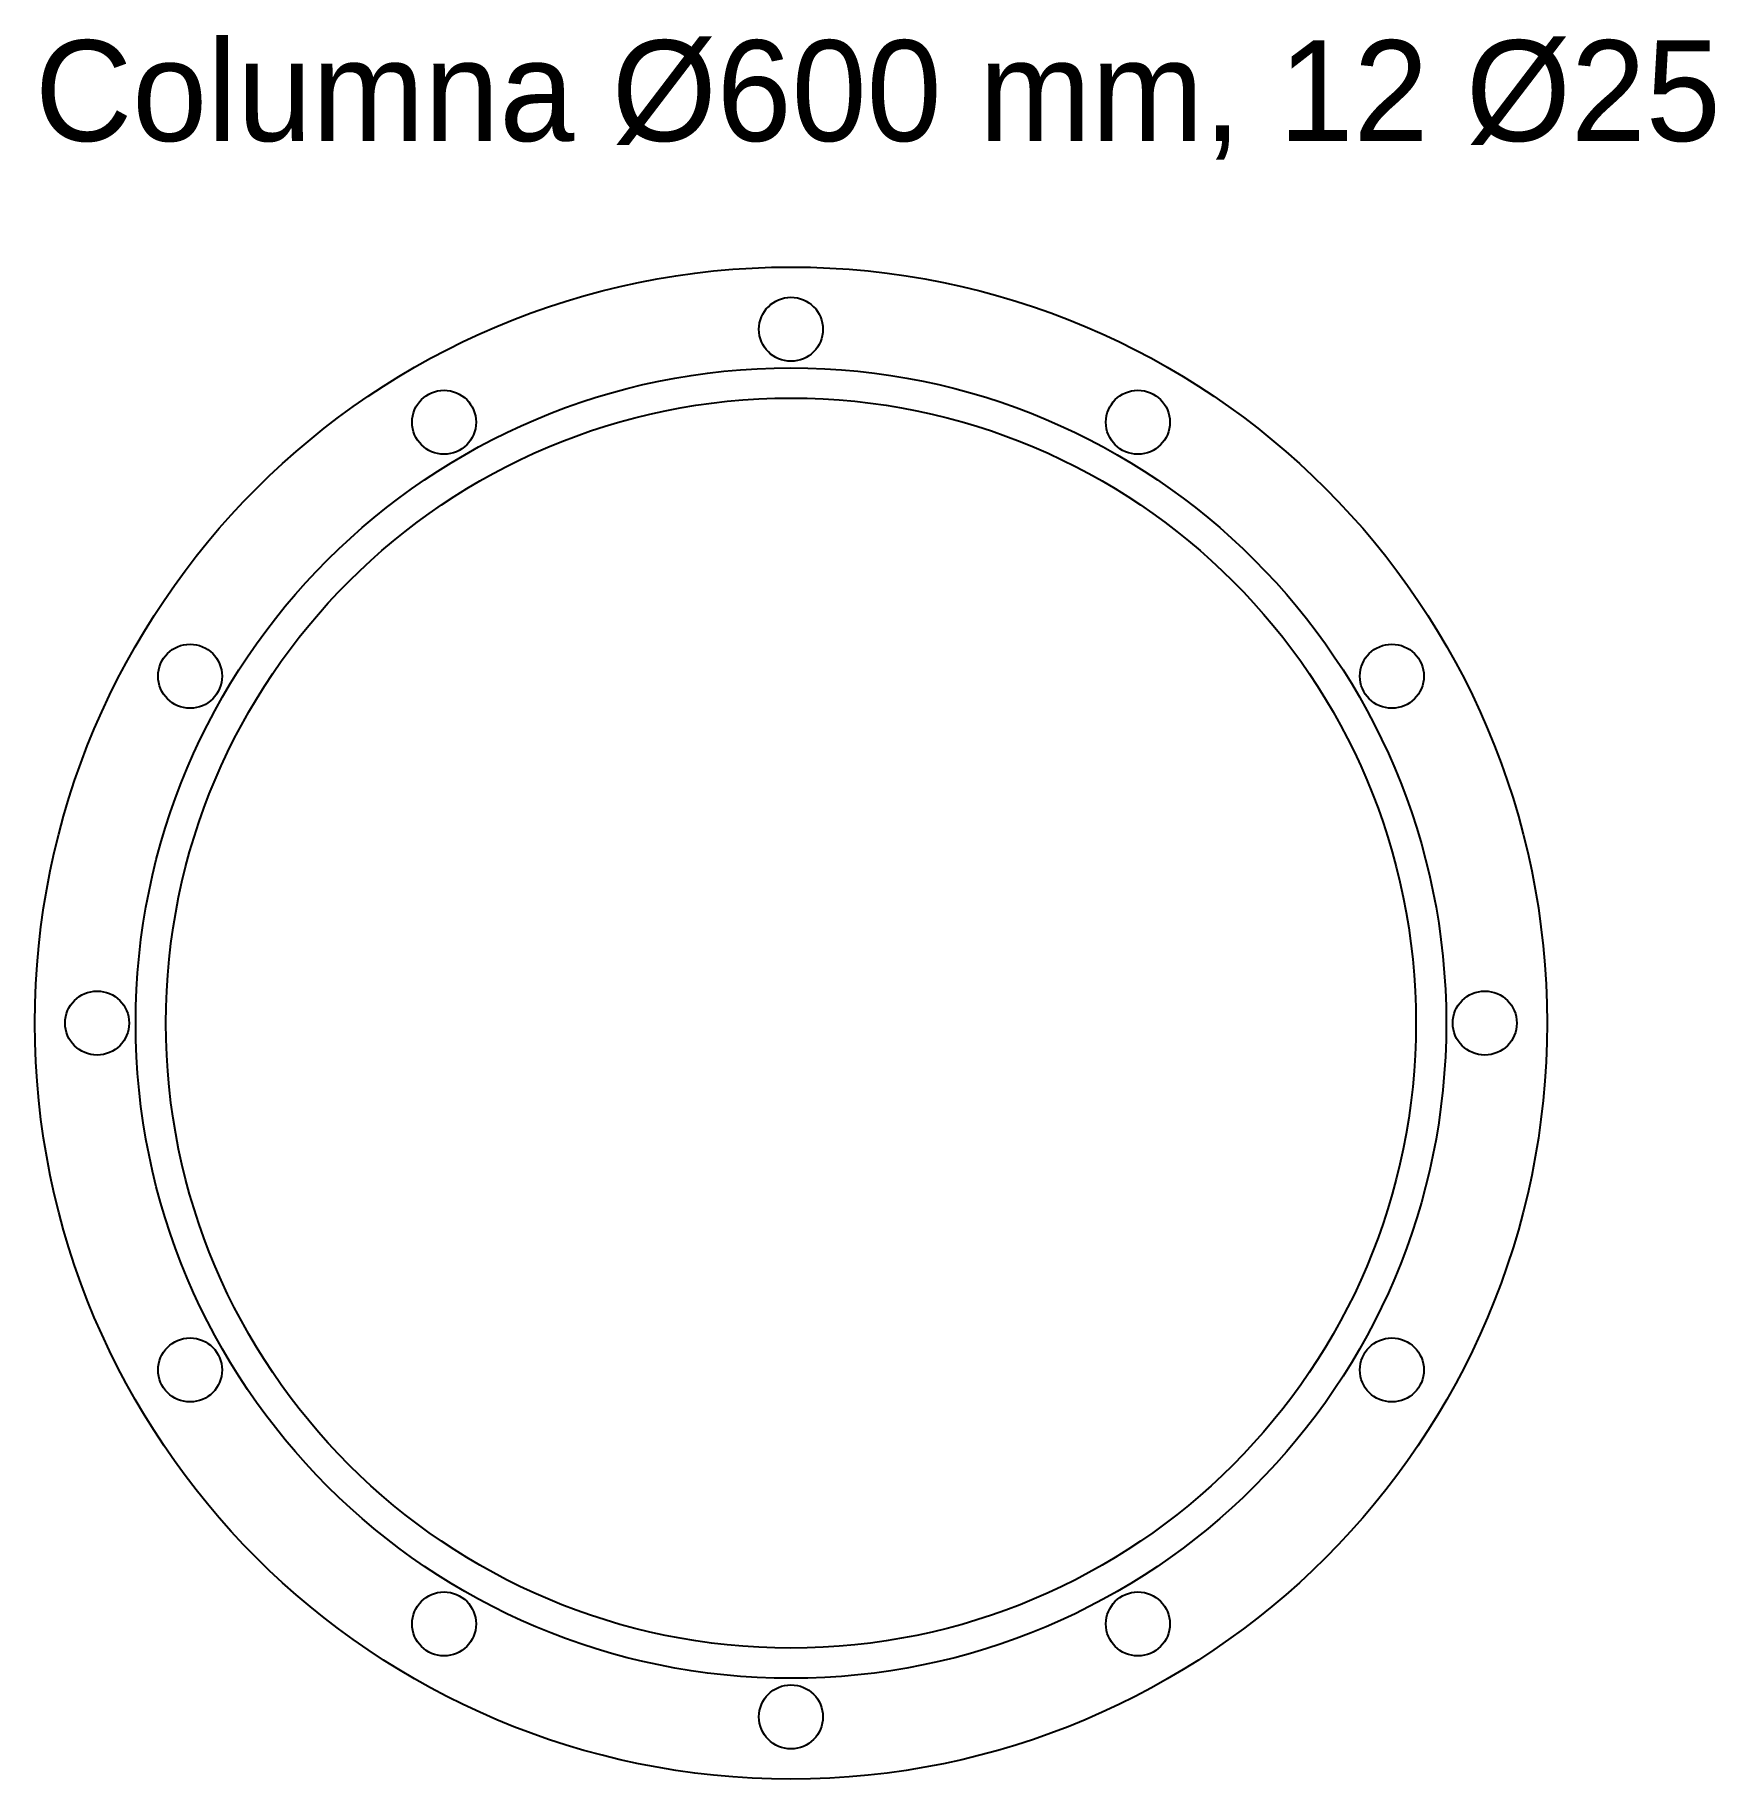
# Model space of a CAD drawing. Header units: metres. Extents: x -300 to 367, y -300 to 392.
import ezdxf

# ---------------------------------------------------------------- set-up
doc = ezdxf.new("R2010")
doc.units = ezdxf.units.M

msp = doc.modelspace()

# ---------------------------------------------------------------- linework, layer by layer
at = {"color": 1}
msp.add_circle((0, 0), 300, dxfattribs=at)
at = {"color": 5}
for centre in [(0, 275.3), (-137.65, 238.42), (137.65, 238.42), (-238.42, 137.65), (238.42, 137.65), (-275.3, 0), (275.3, 0), (-238.42, -137.65), (238.42, -137.65), (-137.65, -238.42), (137.65, -238.42), (0, -275.3)]:
    msp.add_circle(centre, 12.7, dxfattribs=at)
at = {"color": 3}
for radius in [260, 248]:
    msp.add_circle((0, 0), radius, dxfattribs=at)

# ---------------------------------------------------------------- texts
at = {"color": 2}
msp.add_text('Columna Ø600 mm, 12 Ø25', height=40, dxfattribs=at).set_placement((-300, 350))

doc.saveas('drawing.dxf')
